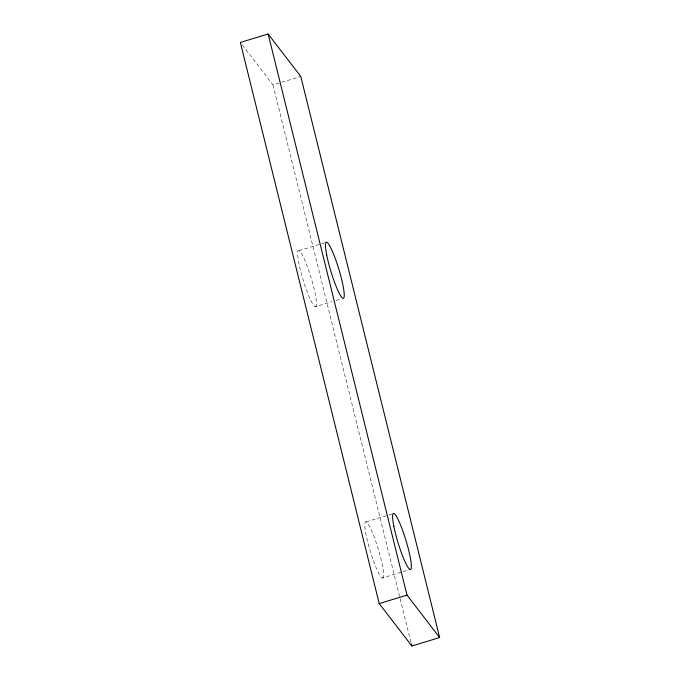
<?xml version="1.0" encoding="UTF-8"?>
<svg xmlns="http://www.w3.org/2000/svg" width="680" height="680" viewBox="0 0 680 680"><rect width="100%" height="100%" fill="white"/><g stroke="black" fill="none" stroke-linecap="round" stroke-linejoin="round"><path stroke-width="0.51" stroke-dasharray="3.4 2.55" d="M242.275 44.939L273.003 84.923L300.789 76.483M298.962 250.656L320.79 244.026M321.776 243.721L326.74 242.216M315.18 306.765A29.333 4.114 73.1 0 0 307.105 265.94A29.333 4.114 73.1 0 0 298.92 263.423A29.333 4.114 73.1 0 0 315.18 306.765L332.052 301.639M336.022 300.433L340.977 298.928M366.078 521.883L387.906 515.253M388.9 514.947L392.87 513.74M382.304 577.983A29.333 4.114 73.1 0 0 374.229 537.166A29.333 4.114 73.1 0 0 366.044 534.641A29.333 4.114 73.1 0 0 382.304 577.983L402.152 571.965M403.138 571.659L410.082 569.551M273.003 84.923L399.882 597.61M400.137 598.646L411.349 643.943"/><path stroke-width="1.02" d="M379.219 603.593L407.014 595.111L439.646 637.56L411.859 646L379.219 603.593L240.354 42.441L268.149 34L300.789 76.483L439.646 637.56M268.149 34L407.014 595.111M411.349 643.943L411.859 646M393.83 526.21A29.333 4.114 73.1 0 0 410.082 569.551A29.333 4.114 73.1 0 0 402.007 528.734A29.333 4.114 73.1 0 0 393.83 526.21M326.706 254.983A29.333 4.114 73.1 0 0 342.966 298.325A29.333 4.114 73.1 0 0 334.892 257.507A29.333 4.114 73.1 0 0 326.706 254.983"/></g></svg>
